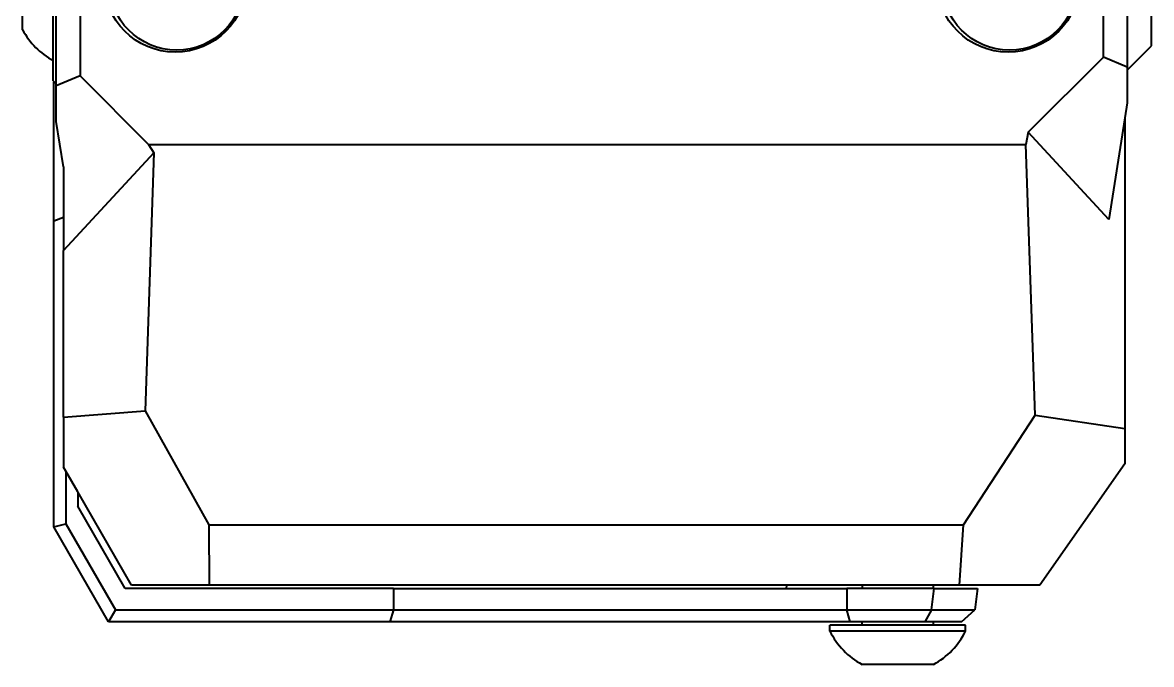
# Model space of a CAD drawing. Header units: millimetres. Extents: x 15 to 415, y 5 to 292.
# Drawn here: x 86 to 97.86, y 86.5 to 93.24 of the extents above; entities that cross this region are included whole.
import ezdxf

# ---------------------------------------------------------------- set-up
doc = ezdxf.new("R2010")
doc.units = ezdxf.units.MM
doc.layers.add('Geometries', color=7, linetype='Continuous')

msp = doc.modelspace()

# ---------------------------------------------------------------- linework, layer by layer
at = {"layer": 'Geometries', "linetype": 'Continuous', "lineweight": 40}
for p, q in [((86.3582, 92.5954), (86.3582, 96.1279)), ((97.6082, 96.1529), (97.6082, 92.7736)), ((86.6082, 95.9529), (86.6082, 92.6796)), ((97.3582, 92.8771), (97.3582, 95.6363)), ((97.863, 92.9965), (97.863, 94.4881)), ((86.3245, 92.8421), (86.3245, 94.236)), ((86.0041, 93.164), (86.0041, 93.914)), ((97.6082, 92.7417), (97.863, 92.9965)), ((96.5683, 92.0872), (97.3582, 92.8771)), ((97.6082, 92.7736), (97.3582, 92.8771)), ((86.3245, 92.6291), (86.3245, 92.8421)), ((97.6082, 92.7736), (97.6082, 92.7417)), ((97.6082, 92.7417), (97.6082, 92.3968)), ((86.3245, 92.6291), (86.3332, 92.6204)), ((86.3332, 92.6204), (86.3582, 92.5954)), ((86.3332, 91.1556), (86.3332, 92.6204)), ((86.6082, 92.6796), (86.3582, 92.5761)), ((86.6082, 92.6796), (87.3284, 91.9594)), ((86.3582, 92.5761), (86.3582, 92.5954)), ((86.3582, 92.1993), (86.3582, 92.5761)), ((97.6082, 92.3968), (97.5832, 92.2389)), ((86.4332, 91.7258), (86.3582, 92.1993)), ((97.5832, 92.2389), (97.4143, 91.1723)), ((97.5832, 92.2389), (97.5832, 88.9738)), ((96.5683, 92.0872), (96.5447, 91.9594)), ((97.4143, 91.1723), (96.5683, 92.0872)), ((87.3284, 91.9594), (96.5447, 91.9594)), ((87.3284, 91.9594), (87.3823, 91.8727)), ((96.6403, 89.1162), (96.5447, 91.9594)), ((87.3823, 91.8727), (86.4332, 90.8462)), ((87.3823, 91.8727), (87.291, 89.1592)), ((86.4332, 91.7258), (86.4332, 91.197)), ((86.3332, 91.1556), (86.4332, 91.197)), ((86.4332, 91.197), (86.4332, 90.8462)), ((86.3332, 87.9399), (86.3332, 91.1556)), ((86.4332, 89.0952), (86.4332, 90.8462)), ((86.4332, 89.0952), (87.291, 89.1592)), ((86.4332, 89.0952), (86.4332, 88.5687)), ((87.291, 89.1592), (87.9601, 87.963)), ((95.8885, 87.963), (96.6403, 89.1162)), ((96.6403, 89.1162), (97.5832, 88.9738)), ((97.5832, 88.9738), (97.5832, 88.6048)), ((97.5832, 88.6048), (96.689, 87.3279)), ((86.4582, 88.5254), (86.4332, 88.5687)), ((86.4582, 88.5254), (86.4582, 87.9734)), ((86.5832, 88.3089), (86.4582, 88.5254)), ((86.5832, 88.3089), (86.5832, 88.1569)), ((87.1496, 87.3279), (86.5832, 88.3089)), ((87.0815, 87.2937), (86.5832, 88.1569)), ((86.3332, 87.9399), (86.4582, 87.9734)), ((86.9083, 86.9437), (86.3332, 87.9399)), ((86.4582, 87.9734), (86.9805, 87.0687)), ((87.9601, 87.963), (95.8885, 87.963)), ((87.9601, 87.963), (87.9647, 87.3279)), ((95.845, 87.3279), (95.8885, 87.963)), ((89.9023, 87.2937), (87.0815, 87.2937)), ((87.9647, 87.3279), (87.1496, 87.3279)), ((94.0278, 87.3279), (87.9647, 87.3279)), ((89.9023, 87.2937), (89.9023, 87.0687)), ((89.9023, 87.2937), (94.0241, 87.2937)), ((94.0278, 87.3279), (94.0241, 87.2937)), ((94.0241, 87.2937), (94.6637, 87.2937)), ((94.8228, 87.3279), (94.0278, 87.3279)), ((94.6637, 87.2937), (94.6637, 87.0687)), ((94.8228, 87.2937), (94.6637, 87.2937)), ((95.5728, 87.3279), (94.8228, 87.3279)), ((94.8228, 87.3279), (94.8228, 87.2937)), ((95.5728, 87.2937), (94.8228, 87.2937)), ((95.5542, 87.0687), (95.5818, 87.2937)), ((95.845, 87.3279), (95.5728, 87.3279)), ((95.5728, 87.2937), (95.5728, 87.3279)), ((95.5818, 87.2937), (95.5728, 87.2937)), ((95.5818, 87.2937), (96.0352, 87.2937)), ((96.689, 87.3279), (95.845, 87.3279)), ((96.0352, 87.2937), (96.0075, 87.0682)), ((86.9805, 87.0687), (86.9083, 86.9437)), ((86.9805, 87.0687), (89.9023, 87.0687)), ((89.9023, 87.0687), (89.8634, 86.9437)), ((89.9023, 87.0687), (94.6637, 87.0687)), ((94.6998, 86.9437), (94.6637, 87.0687)), ((94.6637, 87.0687), (95.5542, 87.0687)), ((95.4873, 86.9437), (95.5546, 87.0682)), ((95.5542, 87.0687), (95.5546, 87.0682)), ((95.5546, 87.0682), (96.0075, 87.0682)), ((95.8672, 86.9437), (96.0074, 87.0678)), ((96.0075, 87.0682), (96.0074, 87.0678)), ((89.8634, 86.9437), (86.9083, 86.9437)), ((94.6998, 86.9437), (89.8634, 86.9437)), ((94.8228, 86.9437), (94.6998, 86.9437)), ((95.4873, 86.9437), (94.8228, 86.9437)), ((94.8228, 86.9078), (94.8228, 86.9437)), ((95.5728, 86.9437), (95.4873, 86.9437)), ((95.8672, 86.9437), (95.5728, 86.9437)), ((95.5728, 86.9078), (95.5728, 86.9437)), ((94.4853, 86.8459), (94.4853, 86.9078)), ((94.8228, 86.9078), (94.4853, 86.9078)), ((95.9103, 86.8459), (94.4853, 86.8459)), ((95.5728, 86.9078), (94.8228, 86.9078)), ((95.9103, 86.9078), (95.5728, 86.9078)), ((95.9103, 86.8459), (95.9103, 86.9078)), ((95.5728, 86.4953), (94.8228, 86.4953))]:
    msp.add_line(p, q, dxfattribs=at)
for centre, radius in [((87.6082, 93.6791), 0.75), ((96.3582, 93.6791), 0.75), ((87.6228, 93.664), 0.7125), ((96.3728, 93.664), 0.7125)]:
    msp.add_circle(centre, radius, dxfattribs=at)
for centre, start, end in [((86.7028, 93.539), 208.22268, 241.50768), ((95.1978, 87.194), 206.03726, 241.77732), ((95.1978, 87.194), 298.22267, 333.96274)]:
    msp.add_arc(centre, 0.793, start, end, dxfattribs=at)

doc.saveas('drawing.dxf')
